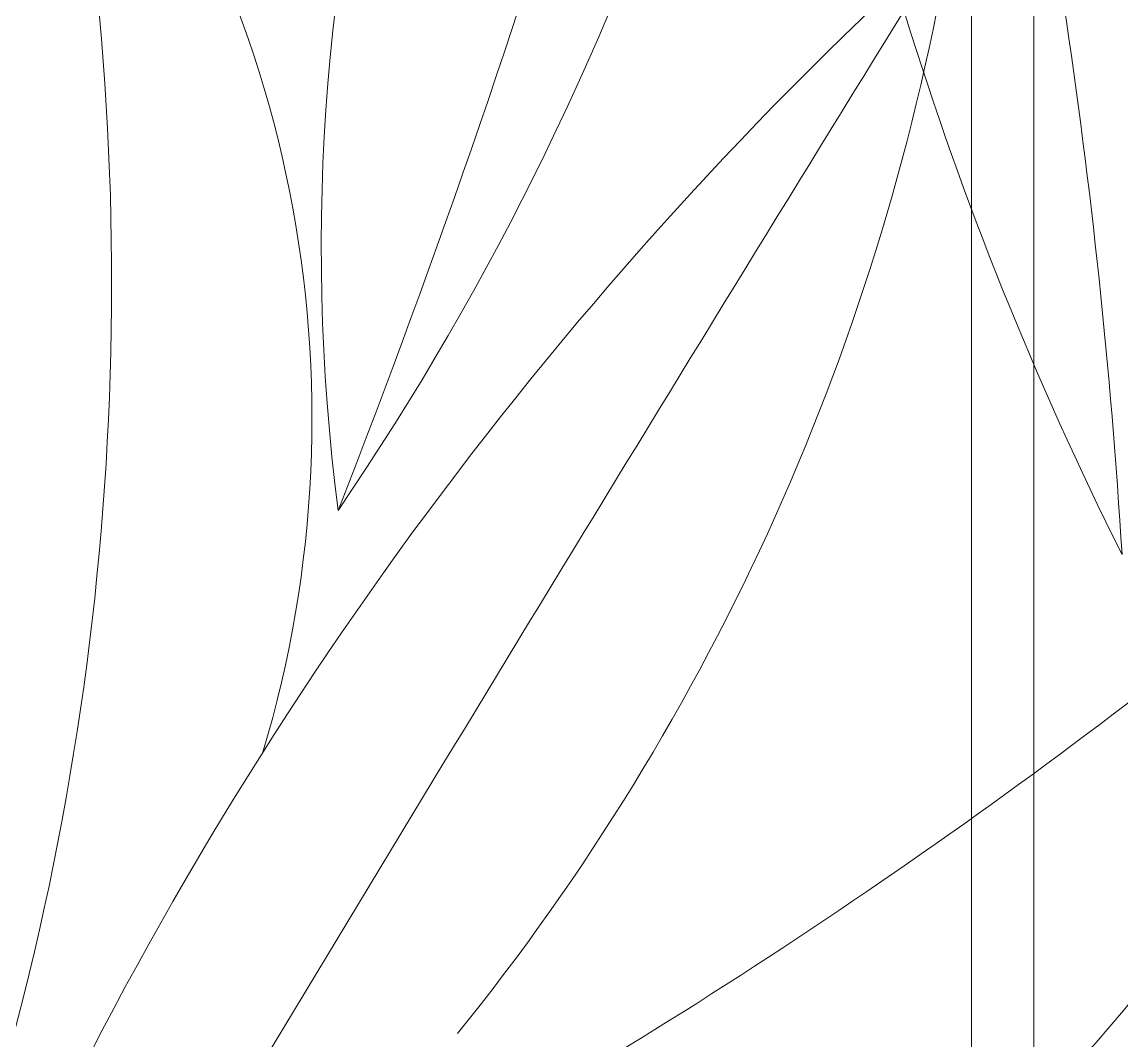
# Model space of a CAD drawing. Header units: millimetres. Extents: x 46079 to 131409, y 40831 to 60403.
# Drawn here: x 119731.3 to 119907.4, y 52771.5 to 52934.7 of the extents above; entities that cross this region are included whole.
import ezdxf

# ---------------------------------------------------------------- set-up
doc = ezdxf.new("R2010")
doc.units = ezdxf.units.MM
for name, color, linetype, lineweight in [('A-WALL', 113, 'Continuous', 18), ('G-IMPT', 8, 'Continuous', 18), ('L-PLNT', 71, 'Continuous', 18)]:
    doc.layers.add(name, color=color, linetype=linetype, lineweight=lineweight)

# ---------------------------------------------------------------- blocks, each defined once
blk = doc.blocks.new('CAY DUA VAN PHAT - CAY DUA VAN PHAT_dwg-2253781-TKCS_BỂ NƯỚC NGẦM - MẶT BẰNG NẮP BỂ')
at = {"layer": 'G-IMPT'}
for centre, radius, start, end in [((779.81, 1288.74), 567.56, 199.0692, 255.8486), ((478.87, -252.08), 1051.7, 89.46131, 109.98389), ((311.62, 1657.04), 940.58, 258.21063, 286.24623), ((1139.97, -402.53), 1267.2, 115.21824, 137.85612), ((354.97, 1024.5), 372.19, 230.7445, 286.7036), ((17875.27, -28108.81), 33583.9, 121.033453, 121.755144), ((300.46, -7.06), 656.38, 82.64497, 130.22753), ((-760.74, 3572.92), 3144.94, 281.76683, 291.3553), ((-128.19, 1396.14), 910.32, 271.06337, 304.27673), ((308.23, 679.24), 371.77, 282.004, 349.47), ((76.52, 1194.14), 756.6, 279.42347, 308.93899), ((-1078.81, 1555.76), 1918.95, 319.73906, 330.06235), ((354.24, 677.65), 363.4, 274.943, 339.2141), ((-109.01, -621.37), 1134.17, 63.40929, 82.21971), ((-208.71, -123.73), 622.53, 32.2613, 76.62972), ((421.34, 867.87), 667.4, 217.05305, 261.06763), ((-3546.81, -5190.94), 6639.96, 54.408023, 58.453572), ((521.93, 2402.9), 2013.85, 256.40514, 266.49049)]:
    blk.add_arc(centre, radius, start, end, dxfattribs=at)
blk = doc.blocks.new('CAY DUA VAN PHAT - CAY DUA VAN PHAT_dwg-V46-TKCS_BỂ NƯỚC NGẦM - MẶT BẰNG NẮP BỂ')
at = {"layer": 'G-IMPT'}
for centre, radius, start, end in [((779.81, 1288.74), 567.56, 199.0692, 255.8486), ((478.87, -252.08), 1051.7, 89.46131, 109.98389), ((311.62, 1657.04), 940.58, 258.21063, 286.24623), ((1139.97, -402.53), 1267.2, 115.21824, 137.85612), ((354.97, 1024.5), 372.19, 230.7445, 286.7036), ((17875.27, -28108.81), 33583.9, 121.033453, 121.755144), ((300.46, -7.06), 656.38, 82.64497, 130.22753), ((-760.74, 3572.92), 3144.94, 281.76683, 291.3553), ((-128.19, 1396.14), 910.32, 271.06337, 304.27673), ((308.23, 679.24), 371.77, 282.004, 349.47), ((76.52, 1194.14), 756.6, 279.42347, 308.93899), ((-1078.81, 1555.76), 1918.95, 319.73906, 330.06235), ((354.24, 677.65), 363.4, 274.943, 339.2141), ((-109.01, -621.37), 1134.17, 63.40929, 82.21971), ((-208.71, -123.73), 622.53, 32.2613, 76.62972), ((421.34, 867.87), 667.4, 217.05305, 261.06763), ((-3546.81, -5190.94), 6639.96, 54.408023, 58.453572), ((521.93, 2402.9), 2013.85, 256.40514, 266.49049)]:
    blk.add_arc(centre, radius, start, end, dxfattribs=at)
blk = doc.blocks.new('CAY DUA VAN PHAT - CAY DUA VAN PHAT-V47-TKCS_BỂ NƯỚC NGẦM - MẶT BẰNG NẮP BỂ')
at = {"extrusion": (0, 0, -1), "xscale": 0.5, "yscale": 0.5, "zscale": -0.5, "rotation": 180}
for name in ['CAY DUA VAN PHAT - CAY DUA VAN PHAT_dwg-2253781-TKCS_BỂ NƯỚC NGẦM - MẶT BẰNG NẮP BỂ', 'CAY DUA VAN PHAT - CAY DUA VAN PHAT_dwg-V46-TKCS_BỂ NƯỚC NGẦM - MẶT BẰNG NẮP BỂ']:
    blk.add_blockref(name, (151.82, 370.52), dxfattribs=at)

msp = doc.modelspace()

# ---------------------------------------------------------------- linework, layer by layer
at = {"layer": 'A-WALL'}
for p, q in [((119893.35, 50657.93), (119893.35, 55286.31)), ((119883.35, 50667.93), (119883.35, 55276.31))]:
    msp.add_line(p, q, dxfattribs=at)

# ---------------------------------------------------------------- block references
at = {"layer": 'L-PLNT', "rotation": 270.0000000000003}
msp.add_blockref('CAY DUA VAN PHAT - CAY DUA VAN PHAT-V47-TKCS_BỂ NƯỚC NGẦM - MẶT BẰNG NẮP BỂ', (119733.35, 52896.94), dxfattribs=at)

doc.saveas('drawing.dxf')
